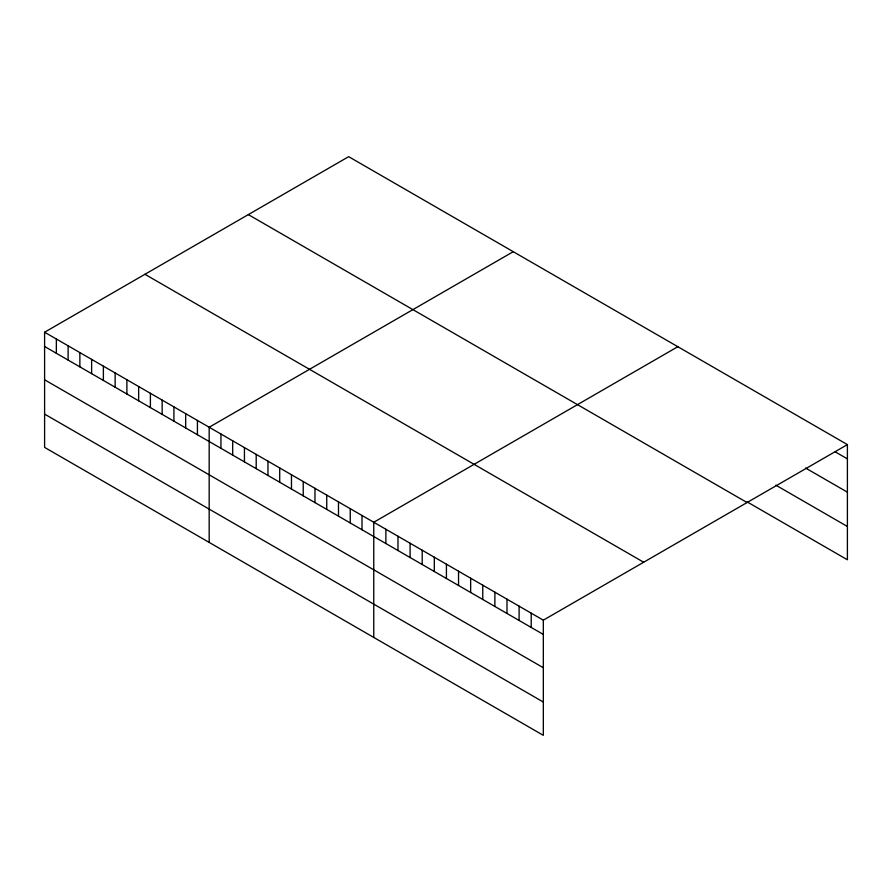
<?xml version="1.0" encoding="UTF-8"?>
<svg xmlns="http://www.w3.org/2000/svg" width="892" height="892" viewBox="0 0 892 892"><rect width="100%" height="100%" fill="white"/><g stroke="black" fill="none" stroke-linecap="round" stroke-linejoin="round"><path stroke-width="1.34" d="M44.6 332.225L543.328 620.163L543.328 735.331L44.6 447.394L44.6 332.225L348.672 156.669L847.4 444.606L847.4 559.775L747.206 501.928M513.257 251.689L209.174 427.246L209.174 542.414M677.831 346.709L373.759 522.266L373.759 637.434M543.328 620.163L847.4 444.606M835.291 451.887L847.4 458.878M805.554 468.021L847.4 492.172M775.828 485.159L847.4 526.481M248.333 214.604L747.05 502.542M144.95 274.29L643.667 562.228M44.6 346.497L543.328 634.435M44.6 379.791L543.328 667.729M44.6 414.1L543.328 702.037M531.208 613.172L531.208 627.444M519.099 606.17L519.099 620.453M506.99 599.179L506.99 613.462M494.882 592.188L494.882 606.46M482.762 585.197L482.762 599.469M470.653 578.206L470.653 592.478M458.544 571.214L458.544 585.486M446.424 564.223L446.424 578.495M434.315 557.221L434.315 571.504M422.206 550.23L422.206 564.513M410.097 543.239L410.097 557.511M397.977 536.248L397.977 550.52M385.868 529.257L385.868 543.529M362.007 515.476L362.007 529.748M350.244 508.685L350.244 522.968M338.492 501.895L338.492 516.178M326.74 495.116L326.74 509.388M314.976 488.325L314.976 502.597M303.224 481.535L303.224 495.818M291.472 474.756L291.472 489.028M279.709 467.965L279.709 482.238M267.957 461.175L267.957 475.458M256.205 454.396L256.205 468.668M244.441 447.606L244.441 461.878M232.689 440.815L232.689 455.087M220.937 434.025L220.937 448.308M197.422 420.455L197.422 434.727M185.67 413.665L185.67 427.948M173.907 406.886L173.907 421.158M162.154 400.095L162.154 414.367M150.402 393.305L150.402 407.588M138.65 386.526L138.65 400.798M126.887 379.736L126.887 394.008M115.135 372.945L115.135 387.217M103.383 366.155L103.383 380.438M91.62 359.376L91.62 373.648M79.867 352.585L79.867 366.857M68.115 345.795L68.115 360.078M56.352 339.016L56.352 353.288"/></g></svg>
